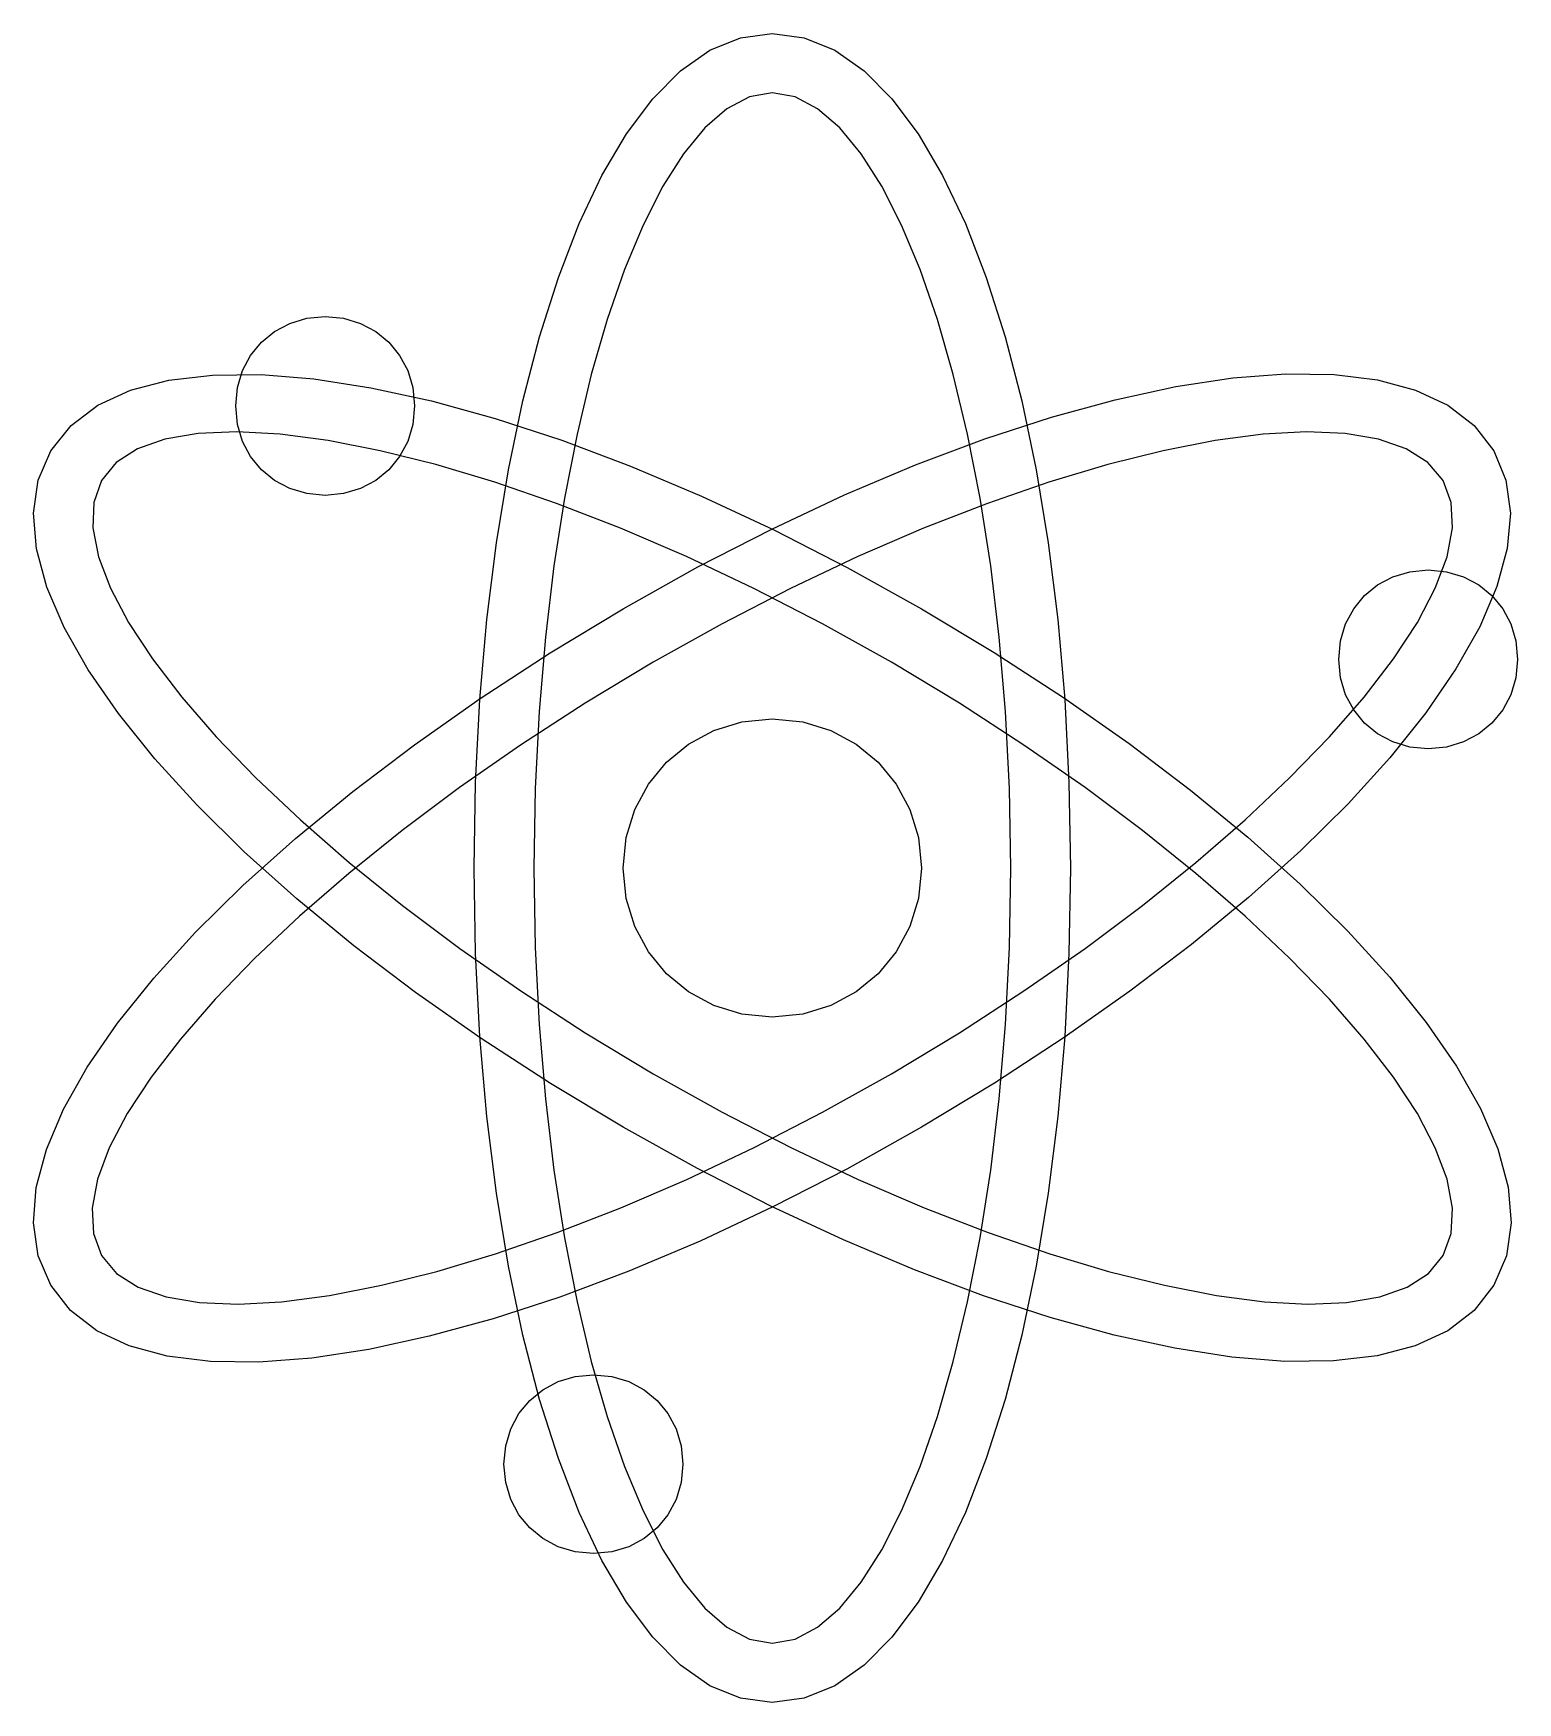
# Model space of a CAD drawing. Header units: millimetres. Extents: x 20 to 120, y 783 to 895.
import ezdxf

# ---------------------------------------------------------------- set-up
doc = ezdxf.new("R2010")
doc.units = ezdxf.units.MM
doc.layers.add('CUT', color=1, linetype='CONTINUOUS')

msp = doc.modelspace()

# ---------------------------------------------------------------- linework, layer by layer
at = {"layer": 'CUT', "color": 1}
for points in [[(69.787, 782.523), (67.642, 782.812), (65.579, 783.662), (63.607, 785.045), (61.734, 786.932), (59.966, 789.296), (58.312, 792.108), (56.78, 795.341), (55.376, 798.967), (54.108, 802.958), (52.985, 807.286), (52.014, 811.922), (51.202, 816.84), (50.557, 822.011), (50.087, 827.406), (49.799, 832.999), (49.702, 838.761), (49.799, 844.523), (50.087, 850.116), (50.557, 855.512), (51.202, 860.682), (52.014, 865.6), (52.985, 870.237), (54.108, 874.564), (55.376, 878.555), (56.78, 882.181), (58.312, 885.414), (59.966, 888.227), (61.734, 890.591), (63.607, 892.478), (65.579, 893.86), (67.642, 894.71), (69.787, 895), (71.932, 894.71), (73.995, 893.86), (75.966, 892.478), (77.84, 890.591), (79.607, 888.227), (81.261, 885.414), (82.794, 882.181), (84.198, 878.555), (85.465, 874.564), (86.589, 870.237), (87.56, 865.6), (88.372, 860.682), (89.017, 855.512), (89.487, 850.116), (89.775, 844.523), (89.872, 838.761), (89.775, 832.999), (89.487, 827.406), (89.017, 822.011), (88.372, 816.84), (87.56, 811.922), (86.589, 807.286), (85.465, 802.958), (84.198, 798.967), (82.794, 795.341), (81.261, 792.108), (79.607, 789.296), (77.84, 786.932), (75.966, 785.045), (73.995, 783.662), (71.932, 782.812), (69.787, 782.523), (69.787, 782.523)], [(69.787, 786.54), (71.324, 786.808), (72.842, 787.597), (74.328, 788.88), (75.772, 790.632), (77.163, 792.826), (78.49, 795.437), (79.742, 798.438), (80.909, 801.804), (81.979, 805.51), (82.942, 809.528), (83.787, 813.833), (84.502, 818.4), (85.078, 823.202), (85.502, 828.213), (85.765, 833.408), (85.855, 838.761), (85.765, 844.114), (85.502, 849.309), (85.078, 854.321), (84.502, 859.123), (83.787, 863.689), (82.942, 867.995), (81.979, 872.013), (80.909, 875.718), (79.742, 879.084), (78.49, 882.086), (77.163, 884.696), (75.772, 886.891), (74.328, 888.642), (72.842, 889.925), (71.324, 890.714), (69.787, 890.983), (68.249, 890.714), (66.732, 889.925), (65.246, 888.642), (63.802, 886.891), (62.411, 884.696), (61.084, 882.086), (59.831, 879.084), (58.665, 875.718), (57.594, 872.013), (56.631, 867.995), (55.787, 863.689), (55.071, 859.123), (54.496, 854.321), (54.071, 849.309), (53.809, 844.114), (53.719, 838.761), (53.809, 833.408), (54.071, 828.213), (54.496, 823.202), (55.071, 818.4), (55.787, 813.833), (56.631, 809.528), (57.594, 805.51), (58.665, 801.804), (59.831, 798.438), (61.084, 795.437), (62.411, 792.826), (63.802, 790.632), (65.246, 788.88), (66.732, 787.597), (68.249, 786.808), (69.787, 786.54), (69.787, 786.54)], [(39.659, 863.868), (38.42, 863.987), (37.277, 864.329), (36.252, 864.874), (35.366, 865.6), (34.64, 866.486), (34.095, 867.511), (33.752, 868.654), (33.633, 869.893), (33.752, 871.133), (34.095, 872.275), (34.64, 873.3), (35.366, 874.187), (36.252, 874.913), (37.277, 875.458), (38.42, 875.8), (39.659, 875.919), (40.898, 875.8), (42.041, 875.458), (43.066, 874.913), (43.952, 874.187), (44.678, 873.3), (45.223, 872.275), (45.566, 871.133), (45.685, 869.893), (45.566, 868.654), (45.223, 867.511), (44.678, 866.486), (43.952, 865.6), (43.066, 864.874), (42.041, 864.329), (40.898, 863.987), (39.659, 863.868), (39.659, 863.868)], [(21.181, 810.642), (20.325, 812.637), (20.004, 814.842), (20.195, 817.236), (20.879, 819.8), (22.034, 822.511), (23.638, 825.35), (25.67, 828.297), (28.11, 831.33), (30.936, 834.429), (34.126, 837.573), (37.66, 840.741), (41.517, 843.914), (45.675, 847.071), (50.113, 850.19), (54.81, 853.252), (59.744, 856.235), (64.774, 859.047), (69.753, 861.603), (74.652, 863.896), (79.443, 865.92), (84.1, 867.669), (88.593, 869.136), (92.895, 870.315), (96.977, 871.199), (100.813, 871.782), (104.373, 872.057), (107.63, 872.017), (110.557, 871.657), (113.124, 870.97), (115.305, 869.949), (117.07, 868.588), (118.393, 866.881), (119.216, 864.886), (119.512, 862.681), (119.304, 860.286), (118.61, 857.723), (117.451, 855.011), (115.848, 852.172), (113.82, 849.226), (111.388, 846.193), (108.573, 843.094), (105.395, 839.95), (101.873, 836.781), (98.029, 833.608), (93.882, 830.452), (89.453, 827.332), (84.762, 824.271), (79.829, 821.287), (74.799, 818.475), (69.821, 815.92), (64.922, 813.627), (60.13, 811.602), (55.474, 809.853), (50.981, 808.386), (46.679, 807.208), (42.596, 806.324), (38.761, 805.741), (35.201, 805.466), (31.943, 805.505), (29.017, 805.865), (26.45, 806.553), (24.269, 807.573), (22.503, 808.934), (21.181, 810.642), (21.181, 810.642)], [(118.393, 810.642), (117.068, 808.937), (115.296, 807.582), (113.107, 806.57), (110.529, 805.894), (107.59, 805.546), (104.32, 805.519), (100.748, 805.806), (96.902, 806.399), (92.811, 807.291), (88.505, 808.475), (84.011, 809.942), (79.359, 811.687), (74.577, 813.701), (69.695, 815.977), (64.741, 818.509), (59.744, 821.287), (54.843, 824.237), (50.17, 827.275), (45.749, 830.377), (41.602, 833.523), (37.749, 836.692), (34.214, 839.862), (31.019, 843.011), (28.185, 846.118), (25.735, 849.161), (23.691, 852.119), (22.074, 854.971), (20.907, 857.695), (20.213, 860.269), (20.012, 862.673), (20.327, 864.884), (21.181, 866.881), (22.539, 868.586), (24.335, 869.941), (26.541, 870.953), (29.13, 871.629), (32.073, 871.977), (35.342, 872.004), (38.909, 871.717), (42.747, 871.124), (46.827, 870.232), (51.122, 869.048), (55.603, 867.58), (60.243, 865.836), (65.014, 863.821), (69.887, 861.545), (74.835, 859.014), (79.829, 856.235), (84.731, 853.285), (89.403, 850.248), (93.824, 847.145), (97.972, 843.999), (101.824, 840.83), (105.359, 837.661), (108.555, 834.512), (111.388, 831.405), (113.839, 828.362), (115.883, 825.403), (117.499, 822.552), (118.666, 819.828), (119.361, 817.253), (119.562, 814.85), (119.247, 812.639), (118.393, 810.642), (118.393, 810.642)], [(24.595, 812.65), (25.614, 811.438), (27.072, 810.508), (28.939, 809.857), (31.189, 809.481), (33.793, 809.375), (36.723, 809.536), (39.951, 809.96), (43.45, 810.642), (47.191, 811.578), (51.147, 812.764), (55.29, 814.196), (59.59, 815.87), (64.022, 817.782), (68.556, 819.927), (73.165, 822.302), (77.821, 824.902), (82.389, 827.655), (86.741, 830.475), (90.86, 833.341), (94.727, 836.232), (98.325, 839.124), (101.635, 841.998), (104.64, 844.83), (107.321, 847.599), (109.661, 850.283), (111.642, 852.861), (113.246, 855.311), (114.455, 857.61), (115.25, 859.738), (115.615, 861.672), (115.53, 863.391), (114.979, 864.872), (113.959, 866.085), (112.502, 867.015), (110.635, 867.666), (108.385, 868.042), (105.781, 868.147), (102.851, 867.986), (99.623, 867.563), (96.124, 866.881), (92.382, 865.945), (88.427, 864.758), (84.284, 863.326), (79.983, 861.652), (75.552, 859.74), (71.017, 857.595), (66.408, 855.22), (61.753, 852.62), (57.185, 849.868), (52.832, 847.047), (48.714, 844.181), (44.847, 841.291), (41.249, 838.398), (37.939, 835.525), (34.934, 832.693), (32.253, 829.924), (29.912, 827.239), (27.931, 824.662), (26.328, 822.212), (25.119, 819.913), (24.324, 817.785), (23.959, 815.851), (24.044, 814.132), (24.595, 812.65), (24.595, 812.65)], [(114.979, 812.65), (115.53, 814.132), (115.615, 815.851), (115.25, 817.785), (114.455, 819.913), (113.246, 822.212), (111.642, 824.662), (109.661, 827.239), (107.321, 829.924), (104.64, 832.693), (101.635, 835.525), (98.325, 838.398), (94.727, 841.291), (90.86, 844.181), (86.741, 847.047), (82.389, 849.868), (77.821, 852.62), (73.163, 855.22), (68.548, 857.595), (64.005, 859.74), (59.562, 861.652), (55.249, 863.326), (51.094, 864.758), (47.127, 865.945), (43.375, 866.881), (39.868, 867.563), (36.634, 867.986), (33.704, 868.147), (31.104, 868.042), (28.864, 867.666), (27.014, 867.015), (25.581, 866.085), (24.595, 864.872), (24.077, 863.391), (24.017, 861.672), (24.398, 859.738), (25.204, 857.61), (26.417, 855.311), (28.02, 852.861), (29.996, 850.283), (32.328, 847.599), (34.999, 844.83), (37.992, 841.998), (41.289, 839.124), (44.875, 836.232), (48.731, 833.341), (52.841, 830.475), (57.187, 827.655), (61.753, 824.902), (66.411, 822.302), (71.026, 819.927), (75.569, 817.782), (80.012, 815.87), (84.325, 814.196), (88.479, 812.764), (92.447, 811.578), (96.199, 810.642), (99.706, 809.96), (102.939, 809.536), (105.87, 809.375), (108.47, 809.481), (110.709, 809.857), (112.56, 810.508), (113.993, 811.438), (114.979, 812.65), (114.979, 812.65)], [(113.974, 846.795), (112.735, 846.914), (111.592, 847.257), (110.567, 847.802), (109.681, 848.528), (108.955, 849.414), (108.41, 850.439), (108.068, 851.582), (107.949, 852.821), (108.068, 854.06), (108.41, 855.203), (108.955, 856.228), (109.681, 857.114), (110.567, 857.84), (111.592, 858.385), (112.735, 858.728), (113.974, 858.847), (115.214, 858.728), (116.356, 858.385), (117.381, 857.84), (118.268, 857.114), (118.994, 856.228), (119.539, 855.203), (119.881, 854.06), (120, 852.821), (119.881, 851.582), (119.539, 850.439), (118.994, 849.414), (118.268, 848.528), (117.381, 847.802), (116.356, 847.257), (115.214, 846.914), (113.974, 846.795), (113.974, 846.795)], [(69.787, 828.719), (67.741, 828.919), (65.845, 829.497), (64.138, 830.413), (62.657, 831.631), (61.439, 833.112), (60.523, 834.82), (59.945, 836.715), (59.744, 838.761), (59.945, 840.807), (60.523, 842.703), (61.439, 844.41), (62.657, 845.892), (64.138, 847.109), (65.845, 848.026), (67.741, 848.603), (69.787, 848.804), (71.833, 848.603), (73.729, 848.026), (75.436, 847.109), (76.917, 845.892), (78.135, 844.41), (79.051, 842.703), (79.629, 840.807), (79.829, 838.761), (79.629, 836.715), (79.051, 834.82), (78.135, 833.112), (76.917, 831.631), (75.436, 830.413), (73.729, 829.497), (71.833, 828.919), (69.787, 828.719), (69.787, 828.719)], [(57.736, 792.565), (56.496, 792.684), (55.354, 793.027), (54.329, 793.571), (53.442, 794.298), (52.716, 795.184), (52.171, 796.209), (51.829, 797.352), (51.71, 798.591), (51.829, 799.83), (52.171, 800.973), (52.716, 801.998), (53.442, 802.884), (54.329, 803.61), (55.354, 804.155), (56.496, 804.497), (57.736, 804.616), (58.975, 804.497), (60.118, 804.155), (61.143, 803.61), (62.029, 802.884), (62.755, 801.998), (63.3, 800.973), (63.642, 799.83), (63.761, 798.591), (63.642, 797.352), (63.3, 796.209), (62.755, 795.184), (62.029, 794.298), (61.143, 793.571), (60.118, 793.027), (58.975, 792.684), (57.736, 792.565), (57.736, 792.565)]]:
    msp.add_lwpolyline(points, close=True, dxfattribs=at)

doc.saveas('drawing.dxf')
